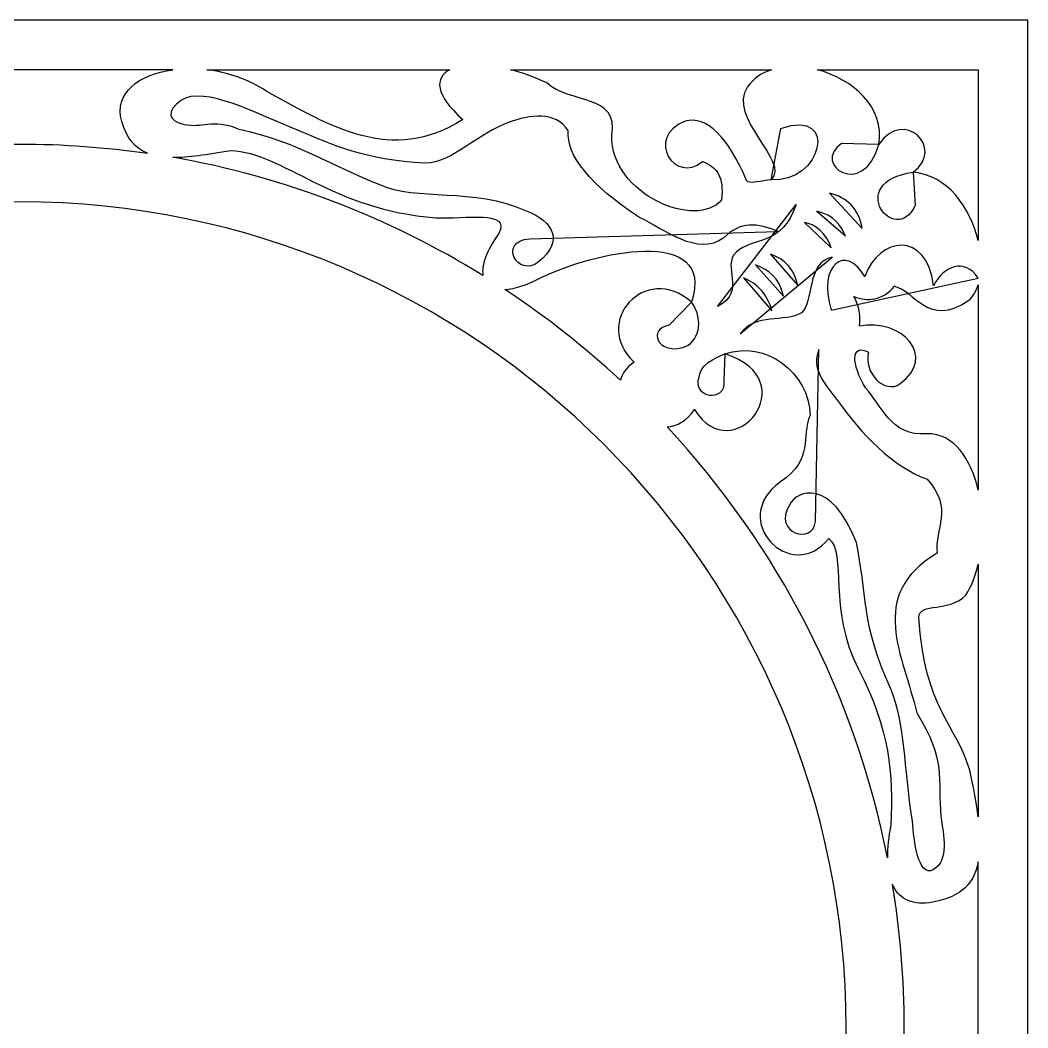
# Model space of a CAD drawing. Header units: centimetres. Extents: x 1.5 to 11.7, y -1.2 to 9.
# Drawn here: x 6.59 to 11.68, y 3.91 to 9 of the extents above; entities that cross this region are included whole.
import ezdxf

# ---------------------------------------------------------------- set-up
doc = ezdxf.new("R2010")
doc.units = ezdxf.units.CM
doc.header["$MEASUREMENT"] = 0
doc.layers.add('layer 1', color=7, linetype='Continuous')

msp = doc.modelspace()

# ---------------------------------------------------------------- linework, layer by layer
at = {"layer": 'layer 1', "color": 250}
for points, knots in [([(1.50051, 9.00077), (1.50051, 9.00077), (11.67524, 9.00077), (11.67524, 9.00077), (11.67524, 9.00077), (11.67524, 9.00077), (11.67524, -1.17396), (11.67524, -1.17396), (11.67524, -1.17396), (11.67524, -1.17396), (1.50051, -1.17396), (1.50051, -1.17396), (1.50051, -1.17396), (1.50051, -1.17396), (1.50051, 9.00077), (1.50051, 9.00077)], [0, 0, 0, 0, 0.2, 0.2, 0.2, 0.2, 0.4, 0.4, 0.4, 0.4, 0.6, 0.6, 0.6, 0.6, 1, 1, 1, 1]), ([(6.0753, 8.489), (6.11535, 8.63229), (5.99099, 8.72746), (5.81756, 8.75057), (5.81756, 8.75057), (5.81756, 8.75057), (7.35859, 8.75057), (7.35859, 8.75057), (7.35859, 8.75057), (7.18516, 8.72746), (7.0608, 8.63229), (7.10084, 8.489), (7.10084, 8.489), (7.1263, 8.40392), (7.16711, 8.35374), (7.23071, 8.32864), (7.23071, 8.32864), (7.02071, 8.35922), (6.80612, 8.37527), (6.58787, 8.37527), (6.58787, 8.37527), (6.36984, 8.37527), (6.15544, 8.35925), (5.94564, 8.32873), (5.94564, 8.32873), (6.00912, 8.35386), (6.04987, 8.40402), (6.0753, 8.489)], [0, 0, 0, 0, 0.125, 0.125, 0.125, 0.125, 0.25, 0.25, 0.25, 0.25, 0.375, 0.375, 0.375, 0.375, 0.5, 0.5, 0.5, 0.5, 0.625, 0.625, 0.625, 0.625, 0.75, 0.75, 0.75, 0.75, 1, 1, 1, 1]), ([(7.53046, 8.75057), (7.63358, 8.73782), (7.74054, 8.70234), (7.83368, 8.6404), (7.83368, 8.6404), (8.15143, 8.46592), (8.46176, 8.26973), (8.82333, 8.49902), (8.82333, 8.49902), (8.68128, 8.62354), (8.67939, 8.71065), (8.7566, 8.75057), (8.7566, 8.75057), (8.7566, 8.75057), (7.53046, 8.75057), (7.53046, 8.75057)], [0, 0, 0, 0, 0.2, 0.2, 0.2, 0.2, 0.4, 0.4, 0.4, 0.4, 0.6, 0.6, 0.6, 0.6, 1, 1, 1, 1]), ([(9.06303, 8.75057), (9.12159, 8.73566), (9.18397, 8.71383), (9.24746, 8.68458), (9.24746, 8.68458), (9.35644, 8.57744), (9.61566, 8.62993), (9.5744, 8.4195), (9.5744, 8.4195), (9.5685, 8.118), (10.00872, 7.94142), (10.12886, 8.09381), (10.12886, 8.09381), (10.14167, 8.21046), (10.10588, 8.25974), (10.03249, 8.28752), (10.03249, 8.28752), (9.8951, 8.16905), (9.73892, 8.40921), (9.94495, 8.49018), (9.94495, 8.49018), (10.05264, 8.52261), (10.16264, 8.40918), (10.25555, 8.19152), (10.25555, 8.19152), (10.26511, 8.16912), (10.33292, 8.19184), (10.38017, 8.19536), (10.38017, 8.19536), (10.47644, 8.28995), (10.15155, 8.50901), (10.2603, 8.66425), (10.2603, 8.66425), (10.28981, 8.70648), (10.33228, 8.73463), (10.38166, 8.75057), (10.38166, 8.75057), (10.38166, 8.75057), (9.06303, 8.75057), (9.06303, 8.75057)], [0, 0, 0, 0, 0.0909091, 0.0909091, 0.0909091, 0.0909091, 0.1818182, 0.1818182, 0.1818182, 0.1818182, 0.2727273, 0.2727273, 0.2727273, 0.2727273, 0.3636364, 0.3636364, 0.3636364, 0.3636364, 0.4545455, 0.4545455, 0.4545455, 0.4545455, 0.5454545, 0.5454545, 0.5454545, 0.5454545, 0.6363636, 0.6363636, 0.6363636, 0.6363636, 0.7272727, 0.7272727, 0.7272727, 0.7272727, 0.8181818, 0.8181818, 0.8181818, 0.8181818, 1, 1, 1, 1]), ([(10.61117, 8.75057), (10.78996, 8.70413), (10.95528, 8.56069), (10.92302, 8.37319), (10.92302, 8.37319), (11.04516, 8.55987), (11.26206, 8.35656), (11.09617, 8.2328), (11.09617, 8.2328), (11.26956, 8.2186), (11.38568, 8.05287), (11.42504, 7.88857), (11.42504, 7.88857), (11.42504, 7.88857), (11.42504, 8.75057), (11.42504, 8.75057), (11.42504, 8.75057), (11.42504, 8.75057), (10.61117, 8.75057), (10.61117, 8.75057)], [0, 0, 0, 0, 0.1666667, 0.1666667, 0.1666667, 0.1666667, 0.3333333, 0.3333333, 0.3333333, 0.3333333, 0.5, 0.5, 0.5, 0.5, 0.6666667, 0.6666667, 0.6666667, 0.6666667, 1, 1, 1, 1]), ([(9.16044, 7.89752), (8.99703, 7.88399), (9.10012, 7.6975), (9.20552, 7.77992), (9.20552, 7.77992), (9.33263, 7.88479), (9.28297, 7.98344), (9.1428, 8.03865), (9.1428, 8.03865), (8.87296, 8.15952), (8.59332, 8.08439), (8.39797, 8.17194), (8.39797, 8.17194), (8.16081, 8.26558), (8.00622, 8.37936), (7.68648, 8.45287), (7.68648, 8.45287), (7.56011, 8.50647), (7.50221, 8.45333), (7.41612, 8.47472), (7.41612, 8.47472), (7.33749, 8.4906), (7.32195, 8.54274), (7.39974, 8.59487), (7.39974, 8.59487), (7.51599, 8.67462), (7.79136, 8.52274), (7.98415, 8.44741), (7.98415, 8.44741), (8.17455, 8.368), (8.32208, 8.29564), (8.6341, 8.27809), (8.6341, 8.27809), (8.76714, 8.28081), (8.90219, 8.43055), (9.05738, 8.48564), (9.05738, 8.48564), (9.15638, 8.52199), (9.29162, 8.54352), (9.35436, 8.44307), (9.35436, 8.44307), (9.34563, 8.31551), (9.4658, 8.16916), (9.71487, 8.00401), (9.71487, 8.00401), (9.84243, 7.9456), (10.00624, 7.80462), (10.13983, 7.90129), (10.13983, 7.90129), (10.21905, 7.98523), (10.31304, 7.97851), (10.41375, 7.93351), (10.41375, 7.93351), (10.41375, 7.93351), (9.16044, 7.89752), (9.16044, 7.89752)], [0, 0, 0, 0, 0.0666667, 0.0666667, 0.0666667, 0.0666667, 0.1333333, 0.1333333, 0.1333333, 0.1333333, 0.2, 0.2, 0.2, 0.2, 0.2666667, 0.2666667, 0.2666667, 0.2666667, 0.3333333, 0.3333333, 0.3333333, 0.3333333, 0.4, 0.4, 0.4, 0.4, 0.4666667, 0.4666667, 0.4666667, 0.4666667, 0.5333333, 0.5333333, 0.5333333, 0.5333333, 0.6, 0.6, 0.6, 0.6, 0.6666667, 0.6666667, 0.6666667, 0.6666667, 0.7333333, 0.7333333, 0.7333333, 0.7333333, 0.8, 0.8, 0.8, 0.8, 0.8666667, 0.8666667, 0.8666667, 0.8666667, 1, 1, 1, 1]), ([(10.38017, 8.19536), (10.62774, 8.1722), (10.7314, 8.55796), (10.42844, 8.45421), (10.42844, 8.45421), (10.42844, 8.45421), (10.38017, 8.19536), (10.38017, 8.19536)], [0, 0, 0, 0, 0.3333333, 0.3333333, 0.3333333, 0.3333333, 1, 1, 1, 1]), ([(8.92409, 7.71177), (8.91607, 7.7614), (8.9406, 7.83457), (9.00432, 7.92393), (9.00432, 7.92393), (9.06727, 8.04436), (8.8351, 7.99575), (8.68609, 8.00349), (8.68609, 8.00349), (8.15822, 8.04199), (7.9185, 8.33179), (7.65088, 8.34346), (7.65088, 8.34346), (7.53111, 8.32165), (7.43506, 8.30799), (7.35817, 8.30833), (7.35817, 8.30833), (7.92344, 8.20921), (8.45269, 8.00317), (8.92409, 7.71177)], [0, 0, 0, 0, 0.1666667, 0.1666667, 0.1666667, 0.1666667, 0.3333333, 0.3333333, 0.3333333, 0.3333333, 0.5, 0.5, 0.5, 0.5, 0.6666667, 0.6666667, 0.6666667, 0.6666667, 1, 1, 1, 1]), ([(10.92302, 8.37319), (10.8458, 8.09346), (10.57869, 8.27237), (10.73517, 8.37825), (10.73517, 8.37825), (10.73517, 8.37825), (10.92302, 8.37319), (10.92302, 8.37319)], [0, 0, 0, 0, 0.3333333, 0.3333333, 0.3333333, 0.3333333, 1, 1, 1, 1]), ([(11.09617, 8.2328), (10.74597, 8.18439), (11.00542, 7.84922), (11.10618, 8.06568), (11.10618, 8.06568), (11.10618, 8.06568), (11.09617, 8.2328), (11.09617, 8.2328)], [0, 0, 0, 0, 0.3333333, 0.3333333, 0.3333333, 0.3333333, 1, 1, 1, 1]), ([(10.67416, 8.12696), (10.7617, 8.10562), (10.82102, 8.05137), (10.83911, 7.94899), (10.83911, 7.94899), (10.83911, 7.94899), (10.67416, 8.12696), (10.67416, 8.12696)], [0, 0, 0, 0, 0.3333333, 0.3333333, 0.3333333, 0.3333333, 1, 1, 1, 1]), ([(6.58787, 8.08337), (8.88461, 8.08337), (10.75784, 6.21014), (10.75784, 3.9134), (10.75784, 3.9134), (10.75784, 1.61666), (8.88461, -0.25657), (6.58787, -0.25657), (6.58787, -0.25657), (4.29113, -0.25657), (2.4179, 1.61666), (2.4179, 3.9134), (2.4179, 3.9134), (2.4179, 6.21014), (4.29113, 8.08337), (6.58787, 8.08337)], [0, 0, 0, 0, 0.2, 0.2, 0.2, 0.2, 0.4, 0.4, 0.4, 0.4, 0.6, 0.6, 0.6, 0.6, 1, 1, 1, 1]), ([(10.10794, 7.55431), (10.26096, 7.63505), (10.1239, 7.75521), (10.2037, 7.83032), (10.2037, 7.83032), (10.28162, 7.90448), (10.43558, 7.85754), (10.50505, 8.06971), (10.50505, 8.06971), (10.50505, 8.06971), (10.10794, 7.55431), (10.10794, 7.55431)], [0, 0, 0, 0, 0.25, 0.25, 0.25, 0.25, 0.5, 0.5, 0.5, 0.5, 1, 1, 1, 1]), ([(10.61049, 8.03581), (10.69746, 8.01612), (10.73019, 7.96593), (10.75519, 7.91138), (10.75519, 7.91138), (10.75519, 7.91138), (10.61049, 8.03581), (10.61049, 8.03581)], [0, 0, 0, 0, 0.3333333, 0.3333333, 0.3333333, 0.3333333, 1, 1, 1, 1]), ([(9.61817, 7.18318), (9.62621, 7.21621), (9.64796, 7.24763), (9.68756, 7.27345), (9.68756, 7.27345), (9.4703, 7.47413), (9.74322, 7.78032), (9.97771, 7.57763), (9.97771, 7.57763), (10.10398, 7.97034), (9.47588, 7.82979), (9.2149, 7.6993), (9.2149, 7.6993), (9.1431, 7.66196), (9.0824, 7.64337), (9.03522, 7.64074), (9.03522, 7.64074), (9.24212, 7.50427), (9.43711, 7.35116), (9.61817, 7.18318)], [0, 0, 0, 0, 0.1666667, 0.1666667, 0.1666667, 0.1666667, 0.3333333, 0.3333333, 0.3333333, 0.3333333, 0.5, 0.5, 0.5, 0.5, 0.6666667, 0.6666667, 0.6666667, 0.6666667, 1, 1, 1, 1]), ([(10.54683, 7.97938), (10.5994, 7.97166), (10.65728, 7.92729), (10.68284, 7.85205), (10.68284, 7.85205), (10.68284, 7.85205), (10.54683, 7.97938), (10.54683, 7.97938)], [0, 0, 0, 0, 0.3333333, 0.3333333, 0.3333333, 0.3333333, 1, 1, 1, 1]), ([(10.68259, 7.53692), (10.61068, 7.77075), (10.75914, 7.8711), (10.85202, 7.70636), (10.85202, 7.70636), (10.92238, 7.90598), (11.16338, 7.94396), (11.19966, 7.65962), (11.19966, 7.65962), (11.24874, 7.7597), (11.35488, 7.80366), (11.42504, 7.69845), (11.42504, 7.69845), (11.42504, 7.69845), (10.68259, 7.53692), (10.68259, 7.53692)], [0, 0, 0, 0, 0.2, 0.2, 0.2, 0.2, 0.4, 0.4, 0.4, 0.4, 0.6, 0.6, 0.6, 0.6, 1, 1, 1, 1]), ([(10.22341, 7.41631), (10.30133, 7.52521), (10.44685, 7.47076), (10.53322, 7.52333), (10.53322, 7.52333), (10.5933, 7.57496), (10.55763, 7.77868), (10.68812, 7.80497), (10.68812, 7.80497), (10.68812, 7.80497), (10.22341, 7.41631), (10.22341, 7.41631)], [0, 0, 0, 0, 0.25, 0.25, 0.25, 0.25, 0.5, 0.5, 0.5, 0.5, 1, 1, 1, 1]), ([(10.37653, 7.81857), (10.44934, 7.79504), (10.49526, 7.7424), (10.5143, 7.66064), (10.5143, 7.66064), (10.5143, 7.66064), (10.37653, 7.81857), (10.37653, 7.81857)], [0, 0, 0, 0, 0.3333333, 0.3333333, 0.3333333, 0.3333333, 1, 1, 1, 1]), ([(10.30093, 7.7648), (10.36376, 7.74022), (10.41964, 7.7033), (10.44205, 7.60687), (10.44205, 7.60687), (10.44205, 7.60687), (10.30093, 7.7648), (10.30093, 7.7648)], [0, 0, 0, 0, 0.3333333, 0.3333333, 0.3333333, 0.3333333, 1, 1, 1, 1]), ([(10.24045, 7.69928), (10.31185, 7.66988), (10.36113, 7.61612), (10.38325, 7.53295), (10.38325, 7.53295), (10.38325, 7.53295), (10.24045, 7.69928), (10.24045, 7.69928)], [0, 0, 0, 0, 0.3333333, 0.3333333, 0.3333333, 0.3333333, 1, 1, 1, 1]), ([(11.42504, 7.66535), (11.41469, 7.6335), (11.39883, 7.60653), (11.37708, 7.58699), (11.37708, 7.58699), (11.17086, 7.44404), (11.10147, 7.63915), (11.00257, 7.65718), (11.00257, 7.65718), (10.93785, 7.58524), (10.86854, 7.57748), (10.79666, 7.60571), (10.79666, 7.60571), (10.82615, 7.55579), (10.83104, 7.50587), (10.82474, 7.45595), (10.82474, 7.45595), (11.04186, 7.49744), (11.21693, 7.30146), (11.03065, 7.16581), (11.03065, 7.16581), (10.9506, 7.10873), (10.84377, 7.2225), (10.87154, 7.32492), (10.87154, 7.32492), (10.78232, 7.37143), (10.78033, 7.26587), (10.8575, 7.14241), (10.8575, 7.14241), (10.93363, 7.06598), (10.98024, 6.89563), (11.16637, 6.9131), (11.16637, 6.9131), (11.30222, 6.91389), (11.38823, 6.7873), (11.42504, 6.62789), (11.42504, 6.62789), (11.42504, 6.62789), (11.42504, 7.66535), (11.42504, 7.66535)], [0, 0, 0, 0, 0.0909091, 0.0909091, 0.0909091, 0.0909091, 0.1818182, 0.1818182, 0.1818182, 0.1818182, 0.2727273, 0.2727273, 0.2727273, 0.2727273, 0.3636364, 0.3636364, 0.3636364, 0.3636364, 0.4545455, 0.4545455, 0.4545455, 0.4545455, 0.5454545, 0.5454545, 0.5454545, 0.5454545, 0.6363636, 0.6363636, 0.6363636, 0.6363636, 0.7272727, 0.7272727, 0.7272727, 0.7272727, 0.8181818, 0.8181818, 0.8181818, 0.8181818, 1, 1, 1, 1]), ([(9.97771, 7.57763), (10.0439, 7.48275), (10.01371, 7.36947), (9.93162, 7.34818), (9.93162, 7.34818), (9.80367, 7.31248), (9.75644, 7.44538), (9.86407, 7.46021), (9.86407, 7.46021), (9.86407, 7.46021), (9.97771, 7.57763), (9.97771, 7.57763)], [0, 0, 0, 0, 0.25, 0.25, 0.25, 0.25, 0.5, 0.5, 0.5, 0.5, 1, 1, 1, 1]), ([(10.96622, 4.77223), (10.96573, 4.8215), (10.97173, 4.8773), (10.98376, 4.93824), (10.98376, 4.93824), (10.99499, 5.20031), (10.98055, 5.41408), (10.82006, 5.72444), (10.82006, 5.72444), (10.66283, 6.03025), (10.76316, 6.30654), (10.67031, 6.38429), (10.67031, 6.38429), (10.47959, 6.14673), (10.15788, 6.48067), (10.42697, 6.66976), (10.42697, 6.66976), (10.59762, 6.78743), (10.5268, 6.89438), (10.57671, 7.0067), (10.57671, 7.0067), (10.57239, 7.21868), (10.34858, 7.38928), (10.14618, 7.31556), (10.14618, 7.31556), (10.55979, 7.18629), (10.1885, 6.72451), (9.99175, 7.03478), (9.99175, 7.03478), (9.95356, 6.9774), (9.90447, 6.95143), (9.85441, 6.94717), (9.85441, 6.94717), (10.4093, 6.35014), (10.80335, 5.60183), (10.96622, 4.77223)], [0, 0, 0, 0, 0.1, 0.1, 0.1, 0.1, 0.2, 0.2, 0.2, 0.2, 0.3, 0.3, 0.3, 0.3, 0.4, 0.4, 0.4, 0.4, 0.5, 0.5, 0.5, 0.5, 0.6, 0.6, 0.6, 0.6, 0.7, 0.7, 0.7, 0.7, 0.8, 0.8, 0.8, 0.8, 1, 1, 1, 1]), ([(10.60264, 6.46973), (10.5947, 6.35023), (10.38219, 6.40951), (10.47272, 6.55296), (10.47272, 6.55296), (10.50892, 6.62961), (10.68251, 6.68972), (10.80953, 6.36364), (10.80953, 6.36364), (10.86237, 6.11781), (10.83413, 5.93984), (10.98247, 5.62857), (10.98247, 5.62857), (11.0593, 5.4384), (11.04699, 5.241), (11.09253, 4.95695), (11.09253, 4.95695), (11.09874, 4.85985), (11.12166, 4.6721), (11.19769, 4.71143), (11.19769, 4.71143), (11.27793, 4.75475), (11.24985, 4.88955), (11.23621, 4.97861), (11.23621, 4.97861), (11.21896, 5.17068), (11.26472, 5.26556), (11.11428, 5.50336), (11.11428, 5.50336), (11.04907, 5.79013), (10.85755, 6.09968), (11.21778, 6.30973), (11.21778, 6.30973), (11.20093, 6.4341), (11.30444, 6.53198), (11.16723, 6.68283), (11.16723, 6.68283), (10.99528, 6.74565), (10.83594, 6.90785), (10.70989, 7.08722), (10.70989, 7.08722), (10.64746, 7.16657), (10.57848, 7.2451), (10.62083, 7.33756), (10.62083, 7.33756), (10.62083, 7.33756), (10.60264, 6.46973), (10.60264, 6.46973)], [0, 0, 0, 0, 0.0769231, 0.0769231, 0.0769231, 0.0769231, 0.1538462, 0.1538462, 0.1538462, 0.1538462, 0.2307692, 0.2307692, 0.2307692, 0.2307692, 0.3076923, 0.3076923, 0.3076923, 0.3076923, 0.3846154, 0.3846154, 0.3846154, 0.3846154, 0.4615385, 0.4615385, 0.4615385, 0.4615385, 0.5384615, 0.5384615, 0.5384615, 0.5384615, 0.6153846, 0.6153846, 0.6153846, 0.6153846, 0.6923077, 0.6923077, 0.6923077, 0.6923077, 0.7692308, 0.7692308, 0.7692308, 0.7692308, 0.8461538, 0.8461538, 0.8461538, 0.8461538, 1, 1, 1, 1]), ([(10.14618, 7.31556), (10.04202, 7.27701), (10.02277, 7.23846), (10.01564, 7.19991), (10.01564, 7.19991), (9.97808, 7.09253), (10.15005, 7.06464), (10.14085, 7.18014), (10.14085, 7.18014), (10.14085, 7.18014), (10.14618, 7.31556), (10.14618, 7.31556)], [0, 0, 0, 0, 0.25, 0.25, 0.25, 0.25, 0.5, 0.5, 0.5, 0.5, 1, 1, 1, 1]), ([(11.42504, 6.25382), (11.41102, 6.19437), (11.38991, 6.14046), (11.36167, 6.09745), (11.36167, 6.09745), (11.28074, 6.01128), (11.12737, 6.06195), (11.12425, 5.98651), (11.12425, 5.98651), (11.1537, 5.52253), (11.31194, 5.45027), (11.38164, 5.21435), (11.38164, 5.21435), (11.40214, 5.12469), (11.41663, 5.04662), (11.42504, 4.97865), (11.42504, 4.97865), (11.42504, 4.97865), (11.42504, 6.25382), (11.42504, 6.25382)], [0, 0, 0, 0, 0.1666667, 0.1666667, 0.1666667, 0.1666667, 0.3333333, 0.3333333, 0.3333333, 0.3333333, 0.5, 0.5, 0.5, 0.5, 0.6666667, 0.6666667, 0.6666667, 0.6666667, 1, 1, 1, 1]), ([(11.42504, 3.07689), (11.39946, 3.20665), (11.31729, 3.26221), (11.17636, 3.2837), (11.17636, 3.2837), (11.08199, 3.29507), (11.02149, 3.25992), (10.99071, 3.19063), (10.99071, 3.19063), (11.02933, 3.42602), (11.04974, 3.66738), (11.04974, 3.9134), (11.04974, 3.9134), (11.04974, 4.16056), (11.02913, 4.40304), (10.99016, 4.63945), (10.99016, 4.63945), (11.02077, 4.56935), (11.08143, 4.53371), (11.17636, 4.54514), (11.17636, 4.54514), (11.31729, 4.56663), (11.39946, 4.62219), (11.42504, 4.75196), (11.42504, 4.75196), (11.42504, 4.75196), (11.42504, 3.07689), (11.42504, 3.07689)], [0, 0, 0, 0, 0.125, 0.125, 0.125, 0.125, 0.25, 0.25, 0.25, 0.25, 0.375, 0.375, 0.375, 0.375, 0.5, 0.5, 0.5, 0.5, 0.625, 0.625, 0.625, 0.625, 0.75, 0.75, 0.75, 0.75, 1, 1, 1, 1])]:
    msp.add_open_spline(points, degree=3, knots=knots, dxfattribs=at)
at = {"layer": 'layer 1', "color": 250, "lineweight": 9}
for points, knots in [([(1.50051, 9.00077), (1.50051, 9.00077), (11.67524, 9.00077), (11.67524, 9.00077), (11.67524, 9.00077), (11.67524, 9.00077), (11.67524, -1.17396), (11.67524, -1.17396), (11.67524, -1.17396), (11.67524, -1.17396), (1.50051, -1.17396), (1.50051, -1.17396), (1.50051, -1.17396), (1.50051, -1.17396), (1.50051, 9.00077), (1.50051, 9.00077)], [0, 0, 0, 0, 0.2, 0.2, 0.2, 0.2, 0.4, 0.4, 0.4, 0.4, 0.6, 0.6, 0.6, 0.6, 1, 1, 1, 1]), ([(6.0753, 8.489), (6.11535, 8.63229), (5.99099, 8.72746), (5.81756, 8.75057), (5.81756, 8.75057), (5.81756, 8.75057), (7.35859, 8.75057), (7.35859, 8.75057), (7.35859, 8.75057), (7.18516, 8.72746), (7.0608, 8.63229), (7.10084, 8.489), (7.10084, 8.489), (7.1263, 8.40392), (7.16711, 8.35374), (7.23071, 8.32864), (7.23071, 8.32864), (7.02071, 8.35922), (6.80612, 8.37527), (6.58787, 8.37527), (6.58787, 8.37527), (6.36984, 8.37527), (6.15544, 8.35925), (5.94564, 8.32873), (5.94564, 8.32873), (6.00912, 8.35386), (6.04987, 8.40402), (6.0753, 8.489)], [0, 0, 0, 0, 0.125, 0.125, 0.125, 0.125, 0.25, 0.25, 0.25, 0.25, 0.375, 0.375, 0.375, 0.375, 0.5, 0.5, 0.5, 0.5, 0.625, 0.625, 0.625, 0.625, 0.75, 0.75, 0.75, 0.75, 1, 1, 1, 1]), ([(7.53046, 8.75057), (7.63358, 8.73782), (7.74054, 8.70234), (7.83368, 8.6404), (7.83368, 8.6404), (8.15143, 8.46592), (8.46176, 8.26973), (8.82333, 8.49902), (8.82333, 8.49902), (8.68128, 8.62354), (8.67939, 8.71065), (8.7566, 8.75057), (8.7566, 8.75057), (8.7566, 8.75057), (7.53046, 8.75057), (7.53046, 8.75057)], [0, 0, 0, 0, 0.2, 0.2, 0.2, 0.2, 0.4, 0.4, 0.4, 0.4, 0.6, 0.6, 0.6, 0.6, 1, 1, 1, 1]), ([(9.06303, 8.75057), (9.12159, 8.73566), (9.18397, 8.71383), (9.24746, 8.68458), (9.24746, 8.68458), (9.35644, 8.57744), (9.61566, 8.62993), (9.5744, 8.4195), (9.5744, 8.4195), (9.5685, 8.118), (10.00872, 7.94142), (10.12886, 8.09381), (10.12886, 8.09381), (10.14167, 8.21046), (10.10588, 8.25974), (10.03249, 8.28752), (10.03249, 8.28752), (9.8951, 8.16905), (9.73892, 8.40921), (9.94495, 8.49018), (9.94495, 8.49018), (10.05264, 8.52261), (10.16264, 8.40918), (10.25555, 8.19152), (10.25555, 8.19152), (10.26511, 8.16912), (10.33292, 8.19184), (10.38017, 8.19536), (10.38017, 8.19536), (10.47644, 8.28995), (10.15155, 8.50901), (10.2603, 8.66425), (10.2603, 8.66425), (10.28981, 8.70648), (10.33228, 8.73463), (10.38166, 8.75057), (10.38166, 8.75057), (10.38166, 8.75057), (9.06303, 8.75057), (9.06303, 8.75057)], [0, 0, 0, 0, 0.0909091, 0.0909091, 0.0909091, 0.0909091, 0.1818182, 0.1818182, 0.1818182, 0.1818182, 0.2727273, 0.2727273, 0.2727273, 0.2727273, 0.3636364, 0.3636364, 0.3636364, 0.3636364, 0.4545455, 0.4545455, 0.4545455, 0.4545455, 0.5454545, 0.5454545, 0.5454545, 0.5454545, 0.6363636, 0.6363636, 0.6363636, 0.6363636, 0.7272727, 0.7272727, 0.7272727, 0.7272727, 0.8181818, 0.8181818, 0.8181818, 0.8181818, 1, 1, 1, 1]), ([(10.61117, 8.75057), (10.78996, 8.70413), (10.95528, 8.56069), (10.92302, 8.37319), (10.92302, 8.37319), (11.04516, 8.55987), (11.26206, 8.35656), (11.09617, 8.2328), (11.09617, 8.2328), (11.26956, 8.2186), (11.38568, 8.05287), (11.42504, 7.88857), (11.42504, 7.88857), (11.42504, 7.88857), (11.42504, 8.75057), (11.42504, 8.75057), (11.42504, 8.75057), (11.42504, 8.75057), (10.61117, 8.75057), (10.61117, 8.75057)], [0, 0, 0, 0, 0.1666667, 0.1666667, 0.1666667, 0.1666667, 0.3333333, 0.3333333, 0.3333333, 0.3333333, 0.5, 0.5, 0.5, 0.5, 0.6666667, 0.6666667, 0.6666667, 0.6666667, 1, 1, 1, 1]), ([(9.16044, 7.89752), (8.99703, 7.88399), (9.10012, 7.6975), (9.20552, 7.77992), (9.20552, 7.77992), (9.33263, 7.88479), (9.28297, 7.98344), (9.1428, 8.03865), (9.1428, 8.03865), (8.87296, 8.15952), (8.59332, 8.08439), (8.39797, 8.17194), (8.39797, 8.17194), (8.16081, 8.26558), (8.00622, 8.37936), (7.68648, 8.45287), (7.68648, 8.45287), (7.56011, 8.50647), (7.50221, 8.45333), (7.41612, 8.47472), (7.41612, 8.47472), (7.33749, 8.4906), (7.32195, 8.54274), (7.39974, 8.59487), (7.39974, 8.59487), (7.51599, 8.67462), (7.79136, 8.52274), (7.98415, 8.44741), (7.98415, 8.44741), (8.17455, 8.368), (8.32208, 8.29564), (8.6341, 8.27809), (8.6341, 8.27809), (8.76714, 8.28081), (8.90219, 8.43055), (9.05738, 8.48564), (9.05738, 8.48564), (9.15638, 8.52199), (9.29162, 8.54352), (9.35436, 8.44307), (9.35436, 8.44307), (9.34563, 8.31551), (9.4658, 8.16916), (9.71487, 8.00401), (9.71487, 8.00401), (9.84243, 7.9456), (10.00624, 7.80462), (10.13983, 7.90129), (10.13983, 7.90129), (10.21905, 7.98523), (10.31304, 7.97851), (10.41375, 7.93351)], [0, 0, 0, 0, 0.0714286, 0.0714286, 0.0714286, 0.0714286, 0.1428571, 0.1428571, 0.1428571, 0.1428571, 0.2142857, 0.2142857, 0.2142857, 0.2142857, 0.2857143, 0.2857143, 0.2857143, 0.2857143, 0.3571429, 0.3571429, 0.3571429, 0.3571429, 0.4285714, 0.4285714, 0.4285714, 0.4285714, 0.5, 0.5, 0.5, 0.5, 0.5714286, 0.5714286, 0.5714286, 0.5714286, 0.6428571, 0.6428571, 0.6428571, 0.6428571, 0.7142857, 0.7142857, 0.7142857, 0.7142857, 0.7857143, 0.7857143, 0.7857143, 0.7857143, 0.8571429, 0.8571429, 0.8571429, 0.8571429, 1, 1, 1, 1]), ([(8.92409, 7.71177), (8.91607, 7.7614), (8.9406, 7.83457), (9.00432, 7.92393), (9.00432, 7.92393), (9.06727, 8.04436), (8.8351, 7.99575), (8.68609, 8.00349), (8.68609, 8.00349), (8.15822, 8.04199), (7.9185, 8.33179), (7.65088, 8.34346), (7.65088, 8.34346), (7.53111, 8.32165), (7.43506, 8.30799), (7.35817, 8.30833), (7.35817, 8.30833), (7.92344, 8.20921), (8.45269, 8.00317), (8.92409, 7.71177)], [0, 0, 0, 0, 0.1666667, 0.1666667, 0.1666667, 0.1666667, 0.3333333, 0.3333333, 0.3333333, 0.3333333, 0.5, 0.5, 0.5, 0.5, 0.6666667, 0.6666667, 0.6666667, 0.6666667, 1, 1, 1, 1]), ([(6.58787, 8.08337), (8.88461, 8.08337), (10.75784, 6.21014), (10.75784, 3.9134), (10.75784, 3.9134), (10.75784, 1.61666), (8.88461, -0.25657), (6.58787, -0.25657), (6.58787, -0.25657), (4.29113, -0.25657), (2.4179, 1.61666), (2.4179, 3.9134), (2.4179, 3.9134), (2.4179, 6.21014), (4.29113, 8.08337), (6.58787, 8.08337)], [0, 0, 0, 0, 0.2, 0.2, 0.2, 0.2, 0.4, 0.4, 0.4, 0.4, 0.6, 0.6, 0.6, 0.6, 1, 1, 1, 1]), ([(10.10794, 7.55431), (10.26096, 7.63505), (10.1239, 7.75521), (10.2037, 7.83032), (10.2037, 7.83032), (10.28162, 7.90448), (10.43558, 7.85754), (10.50505, 8.06971)], [0, 0, 0, 0, 0.3333333, 0.3333333, 0.3333333, 0.3333333, 1, 1, 1, 1]), ([(9.61817, 7.18318), (9.62621, 7.21621), (9.64796, 7.24763), (9.68756, 7.27345), (9.68756, 7.27345), (9.4703, 7.47413), (9.74322, 7.78032), (9.97771, 7.57763), (9.97771, 7.57763), (10.10398, 7.97034), (9.47588, 7.82979), (9.2149, 7.6993), (9.2149, 7.6993), (9.1431, 7.66196), (9.0824, 7.64337), (9.03522, 7.64074), (9.03522, 7.64074), (9.24212, 7.50427), (9.43711, 7.35116), (9.61817, 7.18318)], [0, 0, 0, 0, 0.1666667, 0.1666667, 0.1666667, 0.1666667, 0.3333333, 0.3333333, 0.3333333, 0.3333333, 0.5, 0.5, 0.5, 0.5, 0.6666667, 0.6666667, 0.6666667, 0.6666667, 1, 1, 1, 1]), ([(10.68259, 7.53692), (10.61068, 7.77075), (10.75914, 7.8711), (10.85202, 7.70636), (10.85202, 7.70636), (10.92238, 7.90598), (11.16338, 7.94396), (11.19966, 7.65962), (11.19966, 7.65962), (11.24874, 7.7597), (11.35488, 7.80366), (11.42504, 7.69845)], [0, 0, 0, 0, 0.25, 0.25, 0.25, 0.25, 0.5, 0.5, 0.5, 0.5, 1, 1, 1, 1]), ([(10.22341, 7.41631), (10.30133, 7.52521), (10.44685, 7.47076), (10.53322, 7.52333), (10.53322, 7.52333), (10.5933, 7.57496), (10.55763, 7.77868), (10.68812, 7.80497)], [0, 0, 0, 0, 0.3333333, 0.3333333, 0.3333333, 0.3333333, 1, 1, 1, 1]), ([(11.42504, 7.66535), (11.41469, 7.6335), (11.39883, 7.60653), (11.37708, 7.58699), (11.37708, 7.58699), (11.17086, 7.44404), (11.10147, 7.63915), (11.00257, 7.65718), (11.00257, 7.65718), (10.93785, 7.58524), (10.86854, 7.57748), (10.79666, 7.60571), (10.79666, 7.60571), (10.82615, 7.55579), (10.83104, 7.50587), (10.82474, 7.45595), (10.82474, 7.45595), (11.04186, 7.49744), (11.21693, 7.30146), (11.03065, 7.16581), (11.03065, 7.16581), (10.9506, 7.10873), (10.84377, 7.2225), (10.87154, 7.32492), (10.87154, 7.32492), (10.78232, 7.37143), (10.78033, 7.26587), (10.8575, 7.14241), (10.8575, 7.14241), (10.93363, 7.06598), (10.98024, 6.89563), (11.16637, 6.9131), (11.16637, 6.9131), (11.30222, 6.91389), (11.38823, 6.7873), (11.42504, 6.62789), (11.42504, 6.62789), (11.42504, 6.62789), (11.42504, 7.66535), (11.42504, 7.66535)], [0, 0, 0, 0, 0.0909091, 0.0909091, 0.0909091, 0.0909091, 0.1818182, 0.1818182, 0.1818182, 0.1818182, 0.2727273, 0.2727273, 0.2727273, 0.2727273, 0.3636364, 0.3636364, 0.3636364, 0.3636364, 0.4545455, 0.4545455, 0.4545455, 0.4545455, 0.5454545, 0.5454545, 0.5454545, 0.5454545, 0.6363636, 0.6363636, 0.6363636, 0.6363636, 0.7272727, 0.7272727, 0.7272727, 0.7272727, 0.8181818, 0.8181818, 0.8181818, 0.8181818, 1, 1, 1, 1]), ([(9.97771, 7.57763), (10.0439, 7.48275), (10.01371, 7.36947), (9.93162, 7.34818), (9.93162, 7.34818), (9.80367, 7.31248), (9.75644, 7.44538), (9.86407, 7.46021)], [0, 0, 0, 0, 0.3333333, 0.3333333, 0.3333333, 0.3333333, 1, 1, 1, 1]), ([(10.96622, 4.77223), (10.96573, 4.8215), (10.97173, 4.8773), (10.98376, 4.93824), (10.98376, 4.93824), (10.99499, 5.20031), (10.98055, 5.41408), (10.82006, 5.72444), (10.82006, 5.72444), (10.66283, 6.03025), (10.76316, 6.30654), (10.67031, 6.38429), (10.67031, 6.38429), (10.47959, 6.14673), (10.15788, 6.48067), (10.42697, 6.66976), (10.42697, 6.66976), (10.59762, 6.78743), (10.5268, 6.89438), (10.57671, 7.0067), (10.57671, 7.0067), (10.57239, 7.21868), (10.34858, 7.38928), (10.14618, 7.31556), (10.14618, 7.31556), (10.55979, 7.18629), (10.1885, 6.72451), (9.99175, 7.03478), (9.99175, 7.03478), (9.95356, 6.9774), (9.90447, 6.95143), (9.85441, 6.94717), (9.85441, 6.94717), (10.4093, 6.35014), (10.80335, 5.60183), (10.96622, 4.77223)], [0, 0, 0, 0, 0.1, 0.1, 0.1, 0.1, 0.2, 0.2, 0.2, 0.2, 0.3, 0.3, 0.3, 0.3, 0.4, 0.4, 0.4, 0.4, 0.5, 0.5, 0.5, 0.5, 0.6, 0.6, 0.6, 0.6, 0.7, 0.7, 0.7, 0.7, 0.8, 0.8, 0.8, 0.8, 1, 1, 1, 1]), ([(10.60264, 6.46973), (10.5947, 6.35023), (10.38219, 6.40951), (10.47272, 6.55296), (10.47272, 6.55296), (10.50892, 6.62961), (10.68251, 6.68972), (10.80953, 6.36364), (10.80953, 6.36364), (10.86237, 6.11781), (10.83413, 5.93984), (10.98247, 5.62857), (10.98247, 5.62857), (11.0593, 5.4384), (11.04699, 5.241), (11.09253, 4.95695), (11.09253, 4.95695), (11.09874, 4.85985), (11.12166, 4.6721), (11.19769, 4.71143), (11.19769, 4.71143), (11.27793, 4.75475), (11.24985, 4.88955), (11.23621, 4.97861), (11.23621, 4.97861), (11.21896, 5.17068), (11.26472, 5.26556), (11.11428, 5.50336), (11.11428, 5.50336), (11.04907, 5.79013), (10.85755, 6.09968), (11.21778, 6.30973), (11.21778, 6.30973), (11.20093, 6.4341), (11.30444, 6.53198), (11.16723, 6.68283), (11.16723, 6.68283), (10.99528, 6.74565), (10.83594, 6.90785), (10.70989, 7.08722), (10.70989, 7.08722), (10.64746, 7.16657), (10.57848, 7.2451), (10.62083, 7.33756)], [0, 0, 0, 0, 0.0833333, 0.0833333, 0.0833333, 0.0833333, 0.1666667, 0.1666667, 0.1666667, 0.1666667, 0.25, 0.25, 0.25, 0.25, 0.3333333, 0.3333333, 0.3333333, 0.3333333, 0.4166667, 0.4166667, 0.4166667, 0.4166667, 0.5, 0.5, 0.5, 0.5, 0.5833333, 0.5833333, 0.5833333, 0.5833333, 0.6666667, 0.6666667, 0.6666667, 0.6666667, 0.75, 0.75, 0.75, 0.75, 0.8333333, 0.8333333, 0.8333333, 0.8333333, 1, 1, 1, 1]), ([(10.14618, 7.31556), (10.04202, 7.27701), (10.02277, 7.23846), (10.01564, 7.19991), (10.01564, 7.19991), (9.97808, 7.09253), (10.15005, 7.06464), (10.14085, 7.18014)], [0, 0, 0, 0, 0.3333333, 0.3333333, 0.3333333, 0.3333333, 1, 1, 1, 1]), ([(11.42504, 6.25382), (11.41102, 6.19437), (11.38991, 6.14046), (11.36167, 6.09745), (11.36167, 6.09745), (11.28074, 6.01128), (11.12737, 6.06195), (11.12425, 5.98651), (11.12425, 5.98651), (11.1537, 5.52253), (11.31194, 5.45027), (11.38164, 5.21435), (11.38164, 5.21435), (11.40214, 5.12469), (11.41663, 5.04662), (11.42504, 4.97865), (11.42504, 4.97865), (11.42504, 4.97865), (11.42504, 6.25382), (11.42504, 6.25382)], [0, 0, 0, 0, 0.1666667, 0.1666667, 0.1666667, 0.1666667, 0.3333333, 0.3333333, 0.3333333, 0.3333333, 0.5, 0.5, 0.5, 0.5, 0.6666667, 0.6666667, 0.6666667, 0.6666667, 1, 1, 1, 1]), ([(11.42504, 3.07689), (11.39946, 3.20665), (11.31729, 3.26221), (11.17636, 3.2837), (11.17636, 3.2837), (11.08199, 3.29507), (11.02149, 3.25992), (10.99071, 3.19063), (10.99071, 3.19063), (11.02933, 3.42602), (11.04974, 3.66738), (11.04974, 3.9134), (11.04974, 3.9134), (11.04974, 4.16056), (11.02913, 4.40304), (10.99016, 4.63945), (10.99016, 4.63945), (11.02077, 4.56935), (11.08143, 4.53371), (11.17636, 4.54514), (11.17636, 4.54514), (11.31729, 4.56663), (11.39946, 4.62219), (11.42504, 4.75196), (11.42504, 4.75196), (11.42504, 4.75196), (11.42504, 3.07689), (11.42504, 3.07689)], [0, 0, 0, 0, 0.125, 0.125, 0.125, 0.125, 0.25, 0.25, 0.25, 0.25, 0.375, 0.375, 0.375, 0.375, 0.5, 0.5, 0.5, 0.5, 0.625, 0.625, 0.625, 0.625, 0.75, 0.75, 0.75, 0.75, 1, 1, 1, 1])]:
    msp.add_open_spline(points, degree=3, knots=knots, dxfattribs=at)
for points in [[(10.38017, 8.19536), (10.62774, 8.1722), (10.7314, 8.55796), (10.42844, 8.45421)], [(10.92302, 8.37319), (10.8458, 8.09346), (10.57869, 8.27237), (10.73517, 8.37825)], [(11.09617, 8.2328), (10.74597, 8.18439), (11.00542, 7.84922), (11.10618, 8.06568)], [(10.67416, 8.12696), (10.7617, 8.10562), (10.82102, 8.05137), (10.83911, 7.94899)], [(10.61049, 8.03581), (10.69746, 8.01612), (10.73019, 7.96593), (10.75519, 7.91138)], [(10.54683, 7.97938), (10.5994, 7.97166), (10.65728, 7.92729), (10.68284, 7.85205)], [(10.37653, 7.81857), (10.44934, 7.79504), (10.49526, 7.7424), (10.5143, 7.66064)], [(10.30093, 7.7648), (10.36376, 7.74022), (10.41964, 7.7033), (10.44205, 7.60687)], [(10.24045, 7.69928), (10.31185, 7.66988), (10.36113, 7.61612), (10.38325, 7.53295)]]:
    msp.add_open_spline(points, degree=3, dxfattribs=at)

doc.saveas('drawing.dxf')
